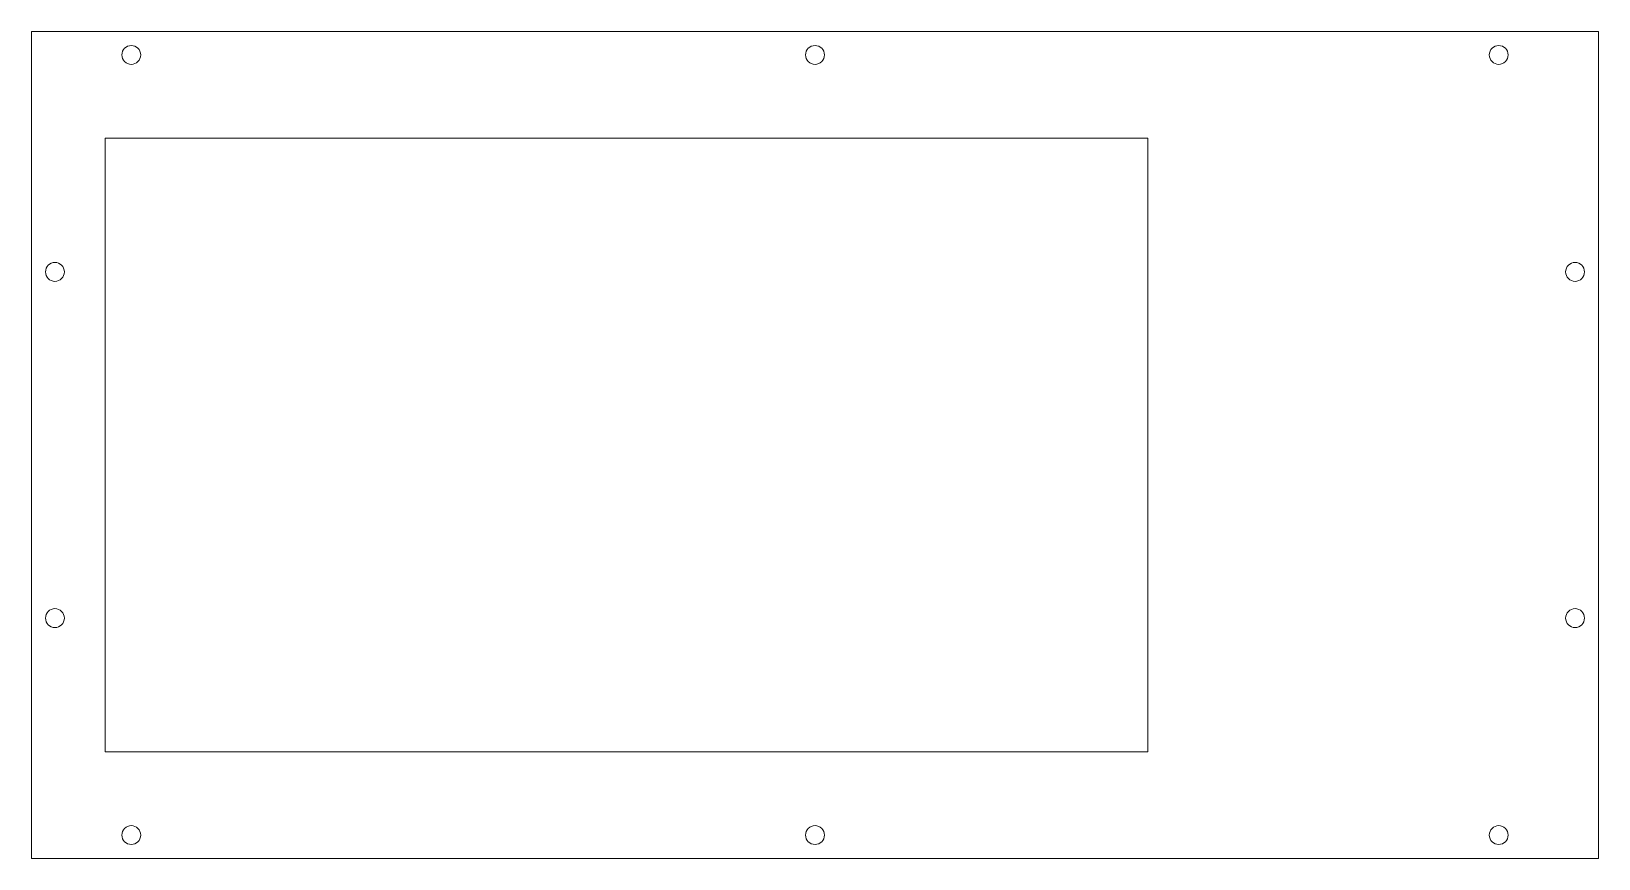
# Model space of a CAD drawing. Header units: millimetres. Extents: x -166 to 166, y -88 to 88.
import ezdxf

# ---------------------------------------------------------------- set-up
doc = ezdxf.new("R2010")
doc.units = ezdxf.units.MM

msp = doc.modelspace()

# ---------------------------------------------------------------- linework, layer by layer
at = {"color": 7, "linetype": 'Continuous', "lineweight": 15}
for p, q in [((166.2, 87.7), (-166.2, 87.7)), ((-166.2, 87.7), (-166.2, -87.7)), ((166.2, -87.7), (166.2, 87.7)), ((-150.56, 65.035), (-150.56, -65.035)), ((70.56, 65.035), (-150.56, 65.035)), ((70.56, -65.035), (70.56, 65.035)), ((-150.56, -65.035), (70.56, -65.035)), ((-166.2, -87.7), (166.2, -87.7))]:
    msp.add_line(p, q, dxfattribs=at)
for centre in [(-145, 82.7), (0, 82.7), (145, 82.7), (-161.2, 36.7), (161.2, 36.7), (-161.2, -36.7), (161.2, -36.7), (-145, -82.7), (0, -82.7), (145, -82.7)]:
    msp.add_circle(centre, 2, dxfattribs=at)

doc.saveas('drawing.dxf')
